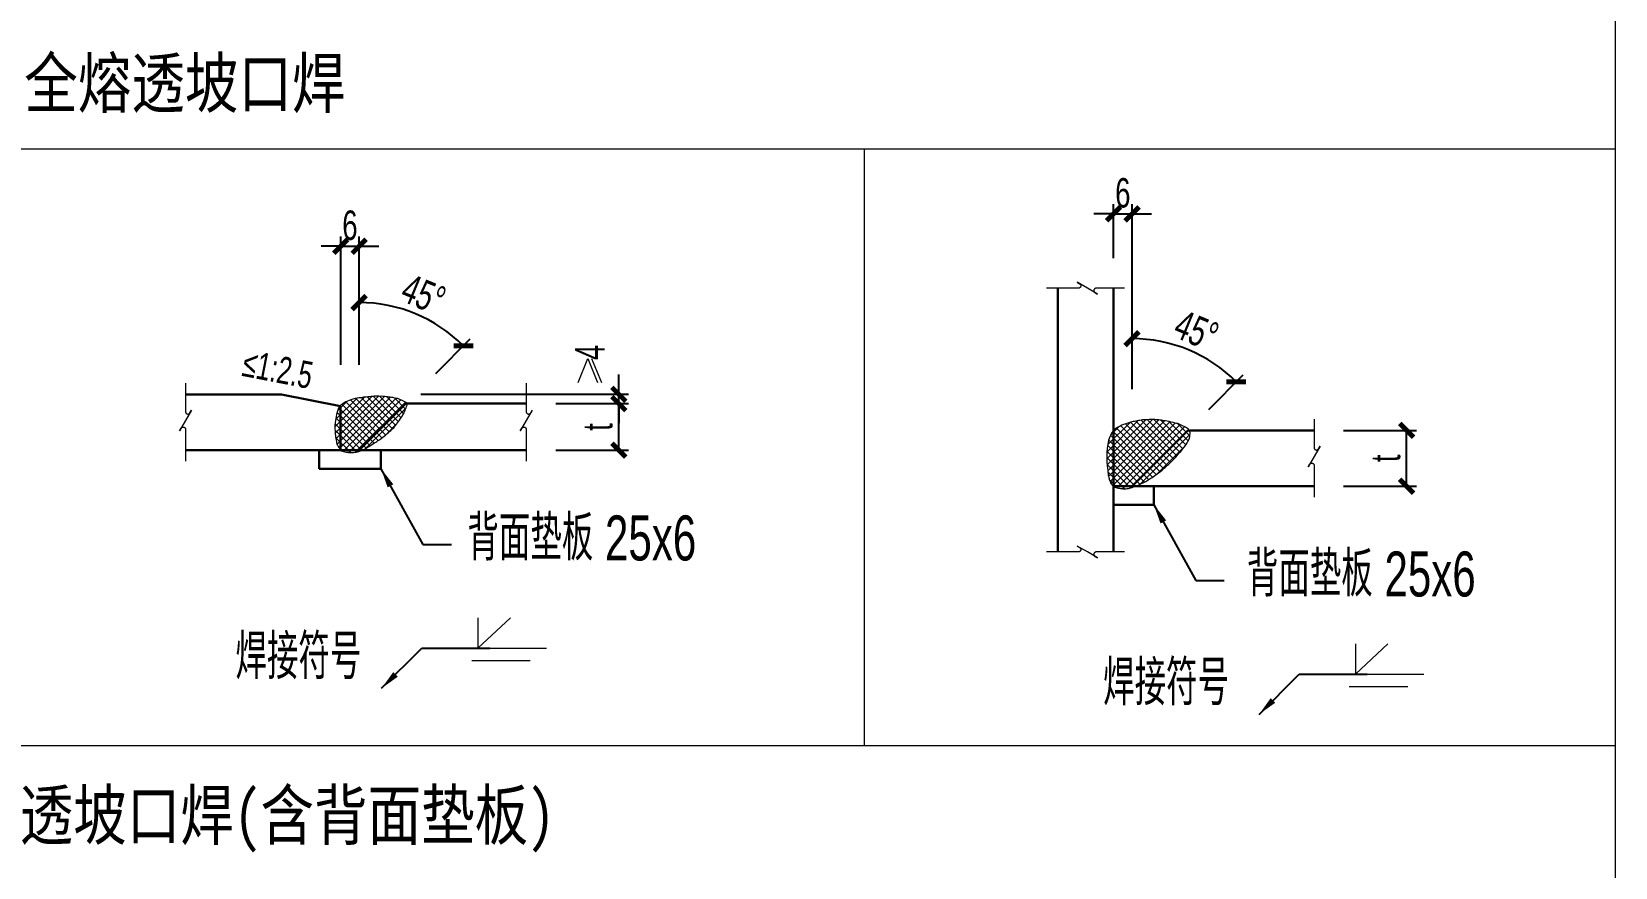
# Model space of a CAD drawing. Header units: millimetres. Extents: x -5285 to 713586, y 0 to 59400.
# Drawn here: x 211534 to 227672, y 29312 to 37822 of the extents above; entities that cross this region are included whole.
import ezdxf

# ---------------------------------------------------------------- set-up
doc = ezdxf.new("R2010")
doc.units = ezdxf.units.MM
doc.header["$LTSCALE"] = 1000
doc.header["$PDSIZE"] = 300
doc.layers.get('0').update_dxf_attribs({"lineweight": 15})
doc.layers.get('DEFPOINTS').update_dxf_attribs({"color": 252, "lineweight": 15})
for name, color, linetype, lineweight in [('Dim', 7, 'Continuous', 15), ('hatch', 5, 'Continuous', 13), ('Index', 1, 'Continuous', 15), ('MENBER', 2, 'Continuous', 30), ('TEXT', 2, 'Continuous', 15)]:
    doc.layers.add(name, color=color, linetype=linetype, lineweight=lineweight)
doc.styles.add('T&D', font='haiwenrs.shx', dxfattribs={"width": 0.7, "bigfont": 'hztxt.shx'})
doc.styles.add('TITLE', font='simhei.ttf', dxfattribs={"width": 0.8})
doc.dimstyles.new('T&D100', dxfattribs={"dimscale": 100, "dimtxt": 3, "dimasz": 2, "dimexe": 1, "dimexo": 3, "dimtad": 1, "dimdec": 0, "dimzin": 0, "dimdsep": 46, "dimtxsty": 'T&D', "dimblk": 'ARCHTICK', "dimcen": 0.09, "dimclrt": 2, "dimadec": 0, "dimazin": 0, "dimtfac": 1, "dimtdec": 0, "dimtix": 1, "dimtmove": 2, "dimatfit": 0, "dimfxl": 1, "dimtolj": 1, "dimtzin": 0, "dimarcsym": 0})

# ---------------------------------------------------------------- blocks, each defined once
blk = doc.blocks.new('_ArchTick')
at = {"color": 0, "linetype": 'ByBlock', "const_width": 0.25}
blk.add_lwpolyline([(-0.354, -0.354), (0.354, 0.354)], dxfattribs=at)
blk = doc.blocks.new('*D82')
at = {"layer": 'DEFPOINTS', "color": 0, "transparency": 16777216}
for p in [(215201, 34129), (217517, 34129), (216574, 34034)]:
    blk.add_point(p, dxfattribs=at)
at = {"layer": 'Dim', "color": 0, "lineweight": -2, "transparency": 16777216}
for p, q in [((217517, 34129), (217517, 34329)), ((215501, 34129), (217617, 34129)), ((217517, 34034), (217517, 34129)), ((216874, 34034), (217617, 34034)), ((217517, 34034), (217517, 33834))]:
    blk.add_line(p, q, dxfattribs=at)
at = {"layer": 'Dim', "color": 0, "lineweight": -2, "transparency": 16777216, "xscale": 200, "yscale": 200, "zscale": 200}
for p, rotation in [((217517, 34129), 270), ((217517, 34034), 90)]:
    blk.add_blockref('_ArchTick', p, dxfattribs=dict(at, rotation=rotation))
at = {"layer": 'Dim', "color": 2, "transparency": 16777216, "insert": (217222, 34517), "char_height": 300, "attachment_point": 5, "rotation": 90, "style": 'T&D'}
blk.add_mtext('\\A1; 4', dxfattribs=at)
blk = doc.blocks.new('*D83')
at = {"layer": 'DEFPOINTS', "color": 0, "transparency": 16777216}
for p in [(216574, 34034), (217517, 34034), (216574, 33560)]:
    blk.add_point(p, dxfattribs=at)
at = {"layer": 'Dim', "color": 0, "lineweight": -2, "transparency": 16777216}
for p, q in [((216874, 34034), (217617, 34034)), ((217517, 33560), (217517, 34034)), ((216874, 33560), (217617, 33560))]:
    blk.add_line(p, q, dxfattribs=at)
at = {"layer": 'Dim', "color": 0, "lineweight": -2, "transparency": 16777216, "xscale": 200, "yscale": 200, "zscale": 200}
for p, rotation in [((217517, 34034), 90), ((217517, 33560), 270)]:
    blk.add_blockref('_ArchTick', p, dxfattribs=dict(at, rotation=rotation))
at = {"layer": 'Dim', "color": 2, "transparency": 16777216, "insert": (217304, 33797), "char_height": 300, "attachment_point": 5, "rotation": 90, "style": 'T&D'}
blk.add_mtext('\\A1;t', dxfattribs=at)
blk = doc.blocks.new('*D84')
at = {"layer": 'DEFPOINTS', "color": 0, "transparency": 16777216}
for p in [(215622, 34861), (214871, 34246), (215440, 34129), (214871, 33560), (214871, 33292)]:
    blk.add_point(p, dxfattribs=at)
at = {"layer": 'Dim', "color": 0, "lineweight": -2, "transparency": 16777216}
for p, q in [((214871, 34546), (214871, 35163)), ((215652, 34341), (216004, 34693))]:
    blk.add_line(p, q, dxfattribs=at)
blk.add_arc((214871, 33560), 1503, 45, 90, dxfattribs=at)
at = {"layer": 'Dim', "color": 0, "lineweight": -2, "transparency": 16777216, "xscale": 200, "yscale": 200, "zscale": 200}
for p, rotation in [((214871, 35063), 179.9999999999996), ((215934, 34623), 315.0000000000021)]:
    blk.add_blockref('_ArchTick', p, dxfattribs=dict(at, rotation=rotation))
at = {"layer": 'Dim', "color": 2, "transparency": 16777216, "insert": (215527, 35145), "char_height": 300, "attachment_point": 5, "rotation": 337.5, "style": 'T&D'}
blk.add_mtext('\\A1;45°', dxfattribs=at)
blk = doc.blocks.new('*D85')
at = {"layer": 'DEFPOINTS', "color": 0, "transparency": 16777216}
for p in [(214871, 35636), (214683, 34129), (214871, 34129)]:
    blk.add_point(p, dxfattribs=at)
at = {"layer": 'Dim', "color": 0, "lineweight": -2, "transparency": 16777216}
for p, q in [((214683, 34429), (214683, 35736)), ((214871, 34429), (214871, 35736)), ((214683, 35636), (214483, 35636)), ((214683, 35636), (214871, 35636)), ((214871, 35636), (215071, 35636))]:
    blk.add_line(p, q, dxfattribs=at)
at = {"layer": 'Dim', "color": 0, "lineweight": -2, "transparency": 16777216, "xscale": 200, "yscale": 200, "zscale": 200}
blk.add_blockref('_ArchTick', (214683, 35636), dxfattribs=at)
at = {"layer": 'Dim', "color": 0, "lineweight": -2, "transparency": 16777216, "xscale": 200, "yscale": 200, "zscale": 200, "rotation": 180}
blk.add_blockref('_ArchTick', (214871, 35636), dxfattribs=at)
at = {"layer": 'Dim', "color": 2, "transparency": 16777216, "insert": (214777, 35849), "char_height": 300, "attachment_point": 5, "style": 'T&D'}
blk.add_mtext('\\A1;6', dxfattribs=at)
blk = doc.blocks.new('*D48')
at = {"layer": 'DEFPOINTS', "color": 0, "transparency": 16777216}
for p in [(224602, 33762), (225545, 33762), (224602, 33193)]:
    blk.add_point(p, dxfattribs=at)
at = {"layer": 'Dim', "color": 0, "lineweight": -2, "transparency": 16777216}
for p, q in [((224902, 33762), (225645, 33762)), ((225545, 33193), (225545, 33762)), ((224902, 33193), (225645, 33193))]:
    blk.add_line(p, q, dxfattribs=at)
at = {"layer": 'Dim', "color": 0, "lineweight": -2, "transparency": 16777216, "xscale": 200, "yscale": 200, "zscale": 200}
for p, rotation in [((225545, 33762), 90), ((225545, 33193), 270)]:
    blk.add_blockref('_ArchTick', p, dxfattribs=dict(at, rotation=rotation))
at = {"layer": 'Dim', "color": 2, "transparency": 16777216, "insert": (225332, 33478), "char_height": 300, "attachment_point": 5, "rotation": 90, "style": 'T&D'}
blk.add_mtext('\\A1;t', dxfattribs=at)
blk = doc.blocks.new('*D49')
at = {"layer": 'DEFPOINTS', "color": 0, "transparency": 16777216}
for p in [(223498, 34495), (222747, 33880), (223315, 33762), (222747, 33193), (222747, 32926)]:
    blk.add_point(p, dxfattribs=at)
at = {"layer": 'Dim', "color": 0, "lineweight": -2, "transparency": 16777216}
for p, q in [((222747, 34180), (222747, 34796)), ((223528, 33974), (223880, 34327))]:
    blk.add_line(p, q, dxfattribs=at)
blk.add_arc((222747, 33193), 1503, 45, 90, dxfattribs=at)
at = {"layer": 'Dim', "color": 0, "lineweight": -2, "transparency": 16777216, "xscale": 200, "yscale": 200, "zscale": 200}
for p, rotation in [((222747, 34696), 179.9999999999662), ((223809, 34256), 315.0000000000016)]:
    blk.add_blockref('_ArchTick', p, dxfattribs=dict(at, rotation=rotation))
at = {"layer": 'Dim', "color": 2, "transparency": 16777216, "insert": (223403, 34778), "char_height": 300, "attachment_point": 5, "rotation": 337.5, "style": 'T&D'}
blk.add_mtext('\\A1;45°', dxfattribs=at)
blk = doc.blocks.new('*D50')
at = {"layer": 'DEFPOINTS', "color": 0, "transparency": 16777216}
for p in [(222747, 35966), (222558, 35214), (222747, 33884)]:
    blk.add_point(p, dxfattribs=at)
at = {"layer": 'Dim', "color": 0, "lineweight": -2, "transparency": 16777216}
for p, q in [((222558, 35514), (222558, 36066)), ((222747, 34184), (222747, 36066)), ((222558, 35966), (222358, 35966)), ((222558, 35966), (222747, 35966)), ((222747, 35966), (222947, 35966))]:
    blk.add_line(p, q, dxfattribs=at)
at = {"layer": 'Dim', "color": 0, "lineweight": -2, "transparency": 16777216, "xscale": 200, "yscale": 200, "zscale": 200}
blk.add_blockref('_ArchTick', (222558, 35966), dxfattribs=at)
at = {"layer": 'Dim', "color": 0, "lineweight": -2, "transparency": 16777216, "xscale": 200, "yscale": 200, "zscale": 200, "rotation": 180}
blk.add_blockref('_ArchTick', (222747, 35966), dxfattribs=at)
at = {"layer": 'Dim', "color": 2, "transparency": 16777216, "insert": (222653, 36179), "char_height": 300, "attachment_point": 5, "style": 'T&D'}
blk.add_mtext('\\A1;6', dxfattribs=at)

msp = doc.modelspace()

# ---------------------------------------------------------------- hatches: boundary and pattern name
at = {"layer": 'hatch'}
h = msp.add_hatch(dxfattribs=at)
h.set_pattern_fill('ANSI37', color=256, scale=377.004647, style=0)
h.set_pattern_definition([(45, (187515.546, 10422.487), (-33.32282, 33.32282), []), (135, (187515.546, 10422.487), (-33.32282, -33.32282), [])])
edge = h.paths.add_edge_path()
edge.add_arc((215338.6, 34028), 21, 359.8047, 411.51305)
edge.add_arc((215055.3, 33516.7), 605.3, 60.68626, 69.76677)
edge.add_arc((213439.5, 25779.6), 8503.2, 77.60592, 77.96418)
edge.add_arc((215444.1, 36177.8), 2094.8, 262.93346, 263.65525, ccw=False)
edge.add_arc((215463.9, 36771), 2686.5, 262.90536, 264.07237, ccw=False)
edge.add_arc((215072, 33692.5), 416.9, 81.71587, 84.67843)
edge.add_arc((215094.1, 33929.5), 178.9, 84.67843, 91.87628)
edge.add_arc((215091.2, 35448.6), 1340.2, 267.24416, 269.87278, ccw=False)
edge.add_arc((214842.4, 35527.1), 1429.2, 274.66891, 277.41322, ccw=False)
edge.add_arc((214974, 33763.2), 339.9, 92.58662, 98.21529)
edge.add_arc((214928.3, 33963), 136.5, 91.19847, 99.76904)
edge.add_arc((215190.4, 32247), 1872.5, 98.76235, 101.07472)
edge.add_arc((215016, 33223.5), 880.8, 102.14472, 105.23487)
edge.add_arc((215601.5, 32213.6), 2031.3, 113.7134, 115.74814)
edge.add_arc((214873.6, 33789.8), 296.8, 121.3799, 130.53888)
edge.add_arc((214680.9, 34006.2), 9.12, 91.06921, 143.9277)
edge.add_arc((214712.4, 33977.3), 51.9, 138.60281, 166.73226)
edge.add_arc((215304.6, 33746.6), 686.9, 159.31833, 166.9756)
edge.add_arc((217481.8, 33492), 2875.7, 171.81545, 173.48299)
edge.add_arc((214825.4, 33806.2), 201.1, 176.52692, 182.8352)
edge.add_arc((215553.1, 33793.3), 928.6, 179.81464, 182.74686)
edge.add_arc((215598.6, 33810.1), 975, 183.60548, 186.46709)
edge.add_arc((215167, 33783.8), 543.6, 188.8372, 191.3254)
edge.add_arc((217662.5, 34223.3), 3077.4, 190.22573, 191.27143)
edge.add_arc((214990.8, 33801.4), 390.1, 207.40274, 215.37154)
edge.add_arc((214715.2, 33591.4), 45.3, 200.46212, 223.98421)
edge.add_arc((214709.3, 33585.8), 37.2, 224.02267, 255.96689)
edge.add_arc((214779.2, 33787.7), 250.8, 251.65481, 263.79764)
edge.add_arc((214881.8, 35131.1), 1598, 265.34535, 266.66931)
edge.add_arc((214802.8, 34418.2), 882.4, 269.10055, 270.88227)
edge.add_arc((214625.1, 34517.9), 1000.6, 281.02341, 283.95457)
edge.add_arc((214833.3, 33677.4), 134.6, 284.20049, 292.19822)
edge.add_arc((214844.6, 33694.8), 147.4, 285.56813, 294.88144)
edge.add_arc((214018, 35177.5), 1844.6, 298.79992, 301.43037)
edge.add_arc((213503.8, 35979.4), 2797.1, 301.85264, 303.36017)
edge.add_arc((214942, 33823.2), 205.8, 299.02078, 304.58026)
edge.add_arc((214810.5, 34067.6), 482.7, 300.9619, 304.36673)
edge.add_arc((213218.3, 36027.9), 3006.8, 308.32875, 309.69272)
edge.add_arc((213307, 35920.9), 2867.8, 309.69272, 311.14651)
edge.add_arc((214895.5, 34103), 453.6, 311.1464, 314.80216)
edge.add_arc((215055, 33976.8), 252.9, 309.29141, 314.59243)
edge.add_arc((213456.1, 35133.9), 2223.5, 323.03117, 324.81817)
edge.add_arc((214301, 34546.1), 1194.3, 324.51456, 327.89327)
edge.add_arc((215231.1, 33961.9), 95.9, 328.19665, 340.13698)
edge.add_arc((215222.7, 34003.9), 123.6, 322.88208, 328.98732)
edge.add_arc((213427.2, 34787.2), 2081.6, 335.9892, 337.4762)
edge.add_arc((215006.7, 34110.7), 363.9, 340.60122, 345.26233)
edge.add_arc((215319.1, 34026.6), 40.5, 347.86174, 361.86774)
h = msp.add_hatch(dxfattribs=at)
h.set_pattern_fill('ANSI37', color=256, scale=377.004647, style=0)
h.set_pattern_definition([(45, (185140.406, 10053.13), (-33.32282, 33.32282), []), (135, (185140.406, 10053.13), (-33.32282, -33.32282), [])])
edge = h.paths.add_edge_path()
edge.add_arc((223284.8, 33736.9), 50.9, 29.41641, 59.22587)
edge.add_arc((223197.3, 33637.3), 182.8, 51.6314, 67.22916)
edge.add_arc((222473, 32143.7), 1842.6, 64.43471, 66.24426)
edge.add_arc((223119, 33425.6), 415.8, 76.62549, 80.43515)
edge.add_arc((222420, 31053.5), 2886.2, 74.56472, 76.2509)
edge.add_arc((223043.3, 33402.3), 459, 82.15746, 86.38657)
edge.add_arc((222722.9, 31932.9), 1958.9, 79.72677, 81.24627)
edge.add_arc((222898.5, 31537.4), 2334.8, 86.99191, 88.38374)
edge.add_arc((222995.2, 28412.3), 5459, 90.32394, 90.92975)
edge.add_arc((222906.6, 29252.8), 4617.8, 90, 90.65867)
edge.add_arc((223021.9, 33120.1), 768.8, 102.64793, 104.78592)
edge.add_arc((223295.8, 31280.3), 2625.7, 100.31483, 101.47171)
edge.add_arc((222788.2, 33646.5), 207.5, 94.03437, 102.07844)
edge.add_arc((223320.3, 32047.7), 1891.4, 107.71508, 110.37762)
edge.add_arc((222819.1, 33408.8), 440.9, 110.91017, 121.45359)
edge.add_arc((222632.1, 33695.8), 99.1, 115.83451, 138.18519)
edge.add_arc((222646.6, 33682.9), 118.4, 138.18519, 155.49644)
edge.add_arc((223039.4, 33465.1), 567.3, 151.93498, 159.82101)
edge.add_arc((224061.3, 33388.8), 1578, 170.07518, 173.00106)
edge.add_arc((222671.8, 33540.3), 181.4, 166.98786, 175.62462)
edge.add_arc((223222.9, 33498.1), 734.1, 175.62462, 180)
edge.add_arc((223215.8, 33498.1), 727, 180, 184.39671)
edge.add_arc((224775.7, 33618), 2291.5, 184.39671, 185.53521)
edge.add_arc((229320.4, 34058.5), 6857.5, 185.53521, 186.19333)
edge.add_arc((223640.8, 33541.9), 1159.6, 191.10134, 193.48007)
edge.add_arc((223035.8, 33413.4), 541.5, 195.17286, 198.654)
edge.add_arc((222570.7, 33253.7), 49.8, 195.73228, 225.30689)
edge.add_arc((222610.9, 33263.6), 87.8, 211.09209, 233.23408)
edge.add_arc((222664.3, 33377.1), 212.2, 240.04519, 250.22403)
edge.add_arc((222646.6, 33369.9), 199.9, 254.29269, 264.77589)
edge.add_arc((222688.9, 33595.7), 429.2, 261.90102, 268.97004)
edge.add_arc((222683.6, 33202.9), 36.5, 266.19116, 290.60538)
edge.add_arc((222694.7, 33283.9), 115.1, 270.84129, 284.49387)
edge.add_arc((222792.1, 33007.2), 178.9, 101.59829, 112.53309, ccw=False)
edge.add_arc((223089.5, 32483.3), 774.6, 110.77089, 115.49424, ccw=False)
edge.add_arc((222509, 33948.1), 801.2, 292.4407, 297.08555)
edge.add_arc((222508.2, 33876.4), 738.5, 299.66931, 304.14673)
edge.add_arc((222395.1, 34123.9), 1007.8, 301.57196, 305.40422)
edge.add_arc((222192.2, 34466.7), 1405.2, 304.04831, 307.876)
edge.add_arc((222758.9, 33718.4), 466.8, 309.36152, 316.00512)
edge.add_arc((219133.7, 37781.1), 5910.5, 312.07914, 312.47408)
edge.add_arc((209168.7, 47732.9), 19989.6, 314.28011, 314.49487)
edge.add_arc((215262.9, 40444.4), 10547.1, 318.63277, 319.07599)
edge.add_arc((218005.6, 37990.8), 6867.7, 319.55377, 320.10302)
edge.add_arc((223175.4, 33676.2), 134.2, 317.61, 326.93962)
edge.add_arc((222011.8, 34433.6), 1522.5, 326.93962, 329.7062)
edge.add_arc((223115, 33739.6), 224.1, 340.71129, 357.91112)
edge.add_arc((223288.4, 33732), 50.5, 359.40598, 396.35608)

# ---------------------------------------------------------------- linework, layer by layer
for points in [[(215359.5, 34027.9, 0.2295282), (215351.6, 34044.4, 0.039642), (215264.6, 34084.6, 0.0015632), (215212.7, 34095.8, -0.0031494), (215186.4, 34098.9, -0.0050921), (215132.1, 34105.1, 0.0129274), (215110.7, 34107.7, 0.0314169), (215088.2, 34108.3, -0.01147), (215026.8, 34109.9, -0.0119749), (214958.7, 34102.7, 0.0245647), (214925.5, 34099.5, 0.0374136), (214905.2, 34097.6, 0.01009), (214830.7, 34084.6, 0.0134841), (214784.6, 34073.3, 0.0088785), (214719.1, 34043.2, 0.0399849), (214680.7, 34015.3, 0.2348172), (214673.5, 34011.6, 0.1233579), (214661.9, 33989.2, 0.0334235), (214635.3, 33901.4, 0.0072761), (214624.6, 33818.4, 0.027532), (214624.5, 33796.3, 0.0127949), (214625.6, 33748.8, 0.0124868), (214629.8, 33700.3, 0.0108572), (214634, 33677, 0.0045628), (214644.4, 33621.8, 0.0347844), (214672.7, 33575.6, 0.1029964), (214682.5, 33559.9, 0.1402926), (214700.3, 33549.7, 0.0530327), (214752.1, 33538.4, 0.0057769), (214788.9, 33535.8, 0.0077743), (214816.4, 33535.8, 0.0127903), (214866.3, 33546.9, 0.0349108), (214884.2, 33552.8, 0.0406594), (214906.6, 33561, 0.011478), (214979.9, 33603.5, 0.0065779), (215041.9, 33643.2, 0.0242626), (215058.8, 33653.7, 0.0148575), (215083, 33669.2, 0.0059515), (215138.6, 33714.2, 0.0063434), (215194, 33761.4, 0.0159526), (215215.2, 33781.1, 0.0231342), (215232.6, 33796.8, 0.0077974), (215273.4, 33852.8, 0.0147435), (215312.6, 33911.3, 0.0521467), (215321.3, 33929.3, 0.0266454), (215328.6, 33940.2, 0.0064883), (215350, 33989.8, 0.0203408), (215358.7, 34018.1, 0.0611889)], [(223329.1, 33761.9, 0.1308068), (223310.8, 33780.6, 0.0681633), (223268.1, 33805.8, 0.0078958), (223215.2, 33830.1, 0.0166243), (223188.1, 33835.6, 0.0073575), (223105.9, 33857, 0.018455), (223072.2, 33860.4, 0.0066302), (223021, 33869, 0.0060731), (222964.3, 33871.3, 0.0026433), (222906.6, 33870.6, 0.002874), (222853.5, 33870.3, 0.009329), (222825.6, 33863.5, 0.0050479), (222773.6, 33853.5, 0.0351133), (222744.8, 33849.4, 0.011618), (222661.7, 33820.7, 0.0460368), (222589, 33785, 0.0978336), (222558.3, 33761.9, 0.0756785), (222538.8, 33732, 0.0344229), (222506.9, 33660.8, 0.0127673), (222495.1, 33581.1, 0.0377029), (222490.9, 33554.1, 0.0190935), (222488.8, 33498.1, 0.0191866), (222490.9, 33442.4, 0.0049677), (222494.9, 33397, 0.0028716), (222502.9, 33318.7, 0.0103795), (222513.2, 33271.6, 0.0151905), (222522.7, 33240.1, 0.1297647), (222535.7, 33218.2, 0.0969144), (222558.3, 33193.2, 0.0444428), (222592.5, 33177.4, 0.0457735), (222628.4, 33170.8, 0.0308542), (222681.1, 33166.5, 0.1069319), (222696.4, 33168.8, 0.0596412), (222723.5, 33172.5, -0.0477483), (222756.1, 33182.5, -0.0206124), (222814.8, 33207.5, 0.0202698), (222873.8, 33234.7, 0.0195389), (222922.7, 33265.2, 0.016723), (222979, 33302.4, 0.016703), (223054.9, 33357.5, 0.0289963), (223094.7, 33394.2, 0.0017233), (223124.8, 33421.6, 0.000937), (223178.4, 33474, 0.0019339), (223232.1, 33535.5, 0.0023966), (223274.5, 33585.8, 0.0407306), (223287.9, 33603, 0.0120721), (223326.5, 33665.6, 0.0751896), (223338.9, 33731.4, 0.1626368)]]:
    msp.add_lwpolyline(points, format="xyb", close=True, dxfattribs=at)
at = {"layer": 'Index'}
for p, q in [((227671.9, 36625.4), (193645, 36625.4)), ((220016.3, 36625.4), (220016.3, 30550.6)), ((227671.6, 30550.6), (193645, 30550.6))]:
    msp.add_line(p, q, dxfattribs=at)
msp.add_lwpolyline([(193645, 52249), (227671.7, 52249), (227671.7, 20450.3), (193645, 20450.3)], close=True, dxfattribs=at)
for points in [[(222671.4, 35209.9), (222382, 35209.9), (222380.2, 35209.9), (222379.2, 35209.8), (222376.7, 35209.4), (222374.7, 35208.8), (222372.4, 35207.9), (222371.1, 35207.3), (222369.6, 35206.5), (222368.3, 35205.7), (222367.1, 35204.9), (222365.9, 35203.8), (222364.5, 35202.5), (222363.3, 35201.2), (222362.4, 35200), (222361.9, 35199.2), (222360.6, 35197.2), (222360.1, 35196.2), (222359.3, 35194.5), (222359.1, 35193.6), (222358.6, 35192.1), (222358.1, 35190.4), (222357.9, 35189.2), (222357.9, 35188.1), (222357.7, 35186.2), (222357.9, 35183.2), (222358.2, 35180.6), (222358.8, 35178.5), (222359.9, 35175.8), (222361.2, 35173.2), (222362.6, 35171.1), (222364.1, 35169.2), (222365.5, 35167.8), (222367.1, 35166.5), (222369.4, 35165), (222396.4, 35149.4), (222291.5, 35209.9), (222186.5, 35270.5), (222213.1, 35255.2), (222214.9, 35254), (222216.3, 35253), (222217.9, 35251.6), (222218.9, 35250.6), (222219.9, 35249.4), (222220.7, 35248.3), (222222, 35246.4), (222222.8, 35244.8), (222223.4, 35243.5), (222223.7, 35242.6), (222224.5, 35240.3), (222224.7, 35239.2), (222225, 35237.5), (222225.2, 35236.2), (222225.2, 35235.2), (222225.2, 35232.8), (222224.9, 35229.9), (222224, 35226.5), (222223.4, 35224.9), (222222.9, 35223.8), (222222.1, 35222.3), (222221.1, 35220.6), (222219.3, 35218.3), (222218.1, 35217.1), (222217.4, 35216.3), (222216.1, 35215.2), (222214.7, 35214.1), (222213.2, 35213.2), (222211.8, 35212.5), (222210.3, 35211.8), (222208.3, 35211.1), (222206.8, 35210.6), (222206, 35210.5), (222204.2, 35210.1), (222202.6, 35209.9), (222201.1, 35209.9), (222201, 35209.9), (221876.6, 35209.9)], [(213102.2, 34241.7), (213102.2, 33952.2), (213102.3, 33950.5), (213102.4, 33949.4), (213102.7, 33947), (213103.3, 33945), (213104.2, 33942.6), (213104.8, 33941.3), (213105.6, 33939.9), (213106.5, 33938.6), (213107.3, 33937.3), (213108.3, 33936.1), (213109.7, 33934.7), (213110.9, 33933.6), (213112.1, 33932.6), (213112.9, 33932.1), (213114.9, 33930.9), (213116, 33930.4), (213117.7, 33929.6), (213118.6, 33929.3), (213120.1, 33928.8), (213121.8, 33928.4), (213122.9, 33928.2), (213124.1, 33928.1), (213126, 33927.9), (213128.9, 33928.1), (213131.5, 33928.5), (213133.6, 33929.1), (213136.3, 33930.1), (213138.9, 33931.4), (213141, 33932.9), (213142.9, 33934.4), (213144.3, 33935.8), (213145.6, 33937.3), (213147.2, 33939.7), (213162.8, 33966.7), (213102.2, 33861.7), (213041.7, 33756.7), (213057, 33783.3), (213058.1, 33785.2), (213059.2, 33786.6), (213060.5, 33788.1), (213061.6, 33789.2), (213062.7, 33790.1), (213063.8, 33791), (213065.8, 33792.2), (213067.3, 33793.1), (213068.6, 33793.6), (213069.6, 33794), (213071.9, 33794.7), (213073, 33795), (213074.6, 33795.3), (213075.9, 33795.4), (213077, 33795.4), (213079.3, 33795.4), (213082.2, 33795.2), (213085.7, 33794.2), (213087.3, 33793.7), (213088.4, 33793.2), (213089.9, 33792.4), (213091.5, 33791.4), (213093.9, 33789.5), (213095.1, 33788.4), (213095.9, 33787.6), (213096.9, 33786.4), (213098, 33784.9), (213098.9, 33783.4), (213099.7, 33782), (213100.4, 33780.6), (213101.1, 33778.6), (213101.5, 33777.1), (213101.7, 33776.3), (213102, 33774.5), (213102.2, 33772.8), (213102.2, 33771.3), (213102.2, 33771.3), (213102.2, 33446.8)], [(216574.1, 34241.7), (216574.1, 33952.2), (216574.1, 33950.5), (216574.2, 33949.4), (216574.6, 33947), (216575.2, 33945), (216576.1, 33942.6), (216576.7, 33941.3), (216577.4, 33939.9), (216578.3, 33938.6), (216579.1, 33937.3), (216580.1, 33936.1), (216581.5, 33934.7), (216582.8, 33933.6), (216584, 33932.6), (216584.8, 33932.1), (216586.8, 33930.9), (216587.8, 33930.4), (216589.5, 33929.6), (216590.4, 33929.3), (216591.9, 33928.8), (216593.6, 33928.4), (216594.8, 33928.2), (216595.9, 33928.1), (216597.8, 33927.9), (216600.8, 33928.1), (216603.4, 33928.5), (216605.5, 33929.1), (216608.2, 33930.1), (216610.8, 33931.4), (216612.9, 33932.9), (216614.8, 33934.4), (216616.2, 33935.8), (216617.5, 33937.3), (216619, 33939.7), (216634.6, 33966.7), (216574.1, 33861.7), (216513.5, 33756.7), (216528.8, 33783.3), (216529.9, 33785.2), (216531, 33786.6), (216532.4, 33788.1), (216533.4, 33789.2), (216534.6, 33790.1), (216535.7, 33791), (216537.6, 33792.2), (216539.2, 33793.1), (216540.5, 33793.6), (216541.4, 33794), (216543.7, 33794.7), (216544.8, 33795), (216546.5, 33795.3), (216547.8, 33795.4), (216548.8, 33795.4), (216551.2, 33795.4), (216554, 33795.2), (216557.5, 33794.2), (216559.1, 33793.7), (216560.2, 33793.2), (216561.7, 33792.4), (216563.4, 33791.4), (216565.7, 33789.5), (216566.9, 33788.4), (216567.7, 33787.6), (216568.7, 33786.4), (216569.9, 33784.9), (216570.7, 33783.4), (216571.5, 33782), (216572.2, 33780.6), (216572.9, 33778.6), (216573.4, 33777.1), (216573.5, 33776.3), (216573.9, 33774.5), (216574.1, 33772.8), (216574.1, 33771.3), (216574.1, 33771.3), (216574.1, 33446.8)], [(224602.2, 33875), (224602.2, 33585.5), (224602.3, 33583.8), (224602.4, 33582.7), (224602.7, 33580.3), (224603.3, 33578.3), (224604.2, 33576), (224604.8, 33574.6), (224605.6, 33573.2), (224606.4, 33571.9), (224607.2, 33570.6), (224608.3, 33569.4), (224609.7, 33568), (224610.9, 33566.9), (224612.1, 33565.9), (224612.9, 33565.4), (224614.9, 33564.2), (224615.9, 33563.7), (224617.7, 33562.9), (224618.5, 33562.6), (224620, 33562.1), (224621.8, 33561.7), (224622.9, 33561.5), (224624, 33561.4), (224625.9, 33561.3), (224628.9, 33561.4), (224631.5, 33561.8), (224633.6, 33562.4), (224636.3, 33563.4), (224638.9, 33564.7), (224641, 33566.2), (224642.9, 33567.7), (224644.3, 33569.1), (224645.6, 33570.6), (224647.2, 33573), (224662.7, 33600), (224602.2, 33495), (224541.6, 33390), (224556.9, 33416.7), (224558.1, 33418.5), (224559.1, 33419.9), (224560.5, 33421.4), (224561.6, 33422.5), (224562.7, 33423.4), (224563.8, 33424.3), (224565.7, 33425.5), (224567.3, 33426.4), (224568.6, 33426.9), (224569.6, 33427.3), (224571.8, 33428.1), (224573, 33428.3), (224574.6, 33428.6), (224575.9, 33428.7), (224577, 33428.7), (224579.3, 33428.7), (224582.2, 33428.5), (224585.7, 33427.5), (224587.2, 33427), (224588.4, 33426.5), (224589.8, 33425.7), (224591.5, 33424.7), (224593.8, 33422.8), (224595.1, 33421.7), (224595.8, 33420.9), (224596.9, 33419.7), (224598, 33418.2), (224598.9, 33416.7), (224599.7, 33415.3), (224600.4, 33413.9), (224601.1, 33411.9), (224601.5, 33410.4), (224601.7, 33409.6), (224602, 33407.8), (224602.2, 33406.1), (224602.2, 33404.6), (224602.2, 33404.6), (224602.2, 33080.1)], [(222671.4, 32523.5), (222382, 32523.5), (222380.2, 32523.4), (222379.2, 32523.4), (222376.7, 32523), (222374.7, 32522.4), (222372.4, 32521.5), (222371.1, 32520.9), (222369.6, 32520.1), (222368.3, 32519.3), (222367.1, 32518.5), (222365.9, 32517.4), (222364.5, 32516), (222363.3, 32514.8), (222362.4, 32513.6), (222361.9, 32512.8), (222360.6, 32510.8), (222360.1, 32509.8), (222359.3, 32508), (222359.1, 32507.2), (222358.6, 32505.7), (222358.1, 32504), (222357.9, 32502.8), (222357.9, 32501.7), (222357.7, 32499.8), (222357.9, 32496.8), (222358.2, 32494.2), (222358.8, 32492.1), (222359.9, 32489.4), (222361.2, 32486.8), (222362.6, 32484.7), (222364.1, 32482.8), (222365.5, 32481.4), (222367.1, 32480.1), (222369.4, 32478.5), (222396.4, 32463), (222291.5, 32523.5), (222186.5, 32584.1), (222213.1, 32568.8), (222214.9, 32567.6), (222216.3, 32566.6), (222217.9, 32565.2), (222218.9, 32564.2), (222219.9, 32563), (222220.7, 32561.9), (222222, 32560), (222222.8, 32558.4), (222223.4, 32557.1), (222223.7, 32556.2), (222224.5, 32553.9), (222224.7, 32552.8), (222225, 32551.1), (222225.2, 32549.8), (222225.2, 32548.8), (222225.2, 32546.4), (222224.9, 32543.5), (222224, 32540.1), (222223.4, 32538.5), (222222.9, 32537.4), (222222.1, 32535.9), (222221.1, 32534.2), (222219.3, 32531.9), (222218.1, 32530.7), (222217.4, 32529.9), (222216.1, 32528.8), (222214.7, 32527.7), (222213.2, 32526.8), (222211.8, 32526), (222210.3, 32525.4), (222208.3, 32524.7), (222206.8, 32524.2), (222206, 32524), (222204.2, 32523.7), (222202.6, 32523.5), (222201.1, 32523.5), (222201, 32523.5), (221876.6, 32523.5)]]:
    msp.add_lwpolyline(points, dxfattribs=at)
at = {"layer": 'MENBER'}
for p, q in [((221989.7, 35209.9), (221989.7, 32523.5)), ((222558.3, 33761.9), (222558.3, 35209.9)), ((214079, 34128.6), (213102.2, 34128.6)), ((214682.5, 34007.9), (214079, 34128.6)), ((214682.5, 33559.9), (214682.5, 34007.9)), ((214871, 33559.9), (215345.4, 34034.3)), ((215345.4, 34034.3), (216574.1, 34034.3)), ((222558.3, 33193.2), (222558.3, 33761.9)), ((222746.8, 33193.2), (223315.5, 33761.9)), ((223315.5, 33761.9), (224602.2, 33761.9)), ((213102.2, 33559.9), (214682.5, 33559.9)), ((214465.1, 33371.4), (214465.1, 33559.9)), ((214682.5, 33559.9), (214904.2, 33559.9)), ((214904.2, 33559.9), (216574.1, 33559.9)), ((215093.5, 33371.4), (215093.5, 33559.9)), ((214465.1, 33371.4), (215093.5, 33371.4)), ((222558.3, 33193.2), (222779.7, 33193.2)), ((222558.3, 33193.2), (222558.3, 32523.5)), ((222779.7, 33193.2), (224602.2, 33193.2)), ((222969.2, 33004.7), (222969.2, 33193.2)), ((222558.3, 33004.7), (222969.2, 33004.7))]:
    msp.add_line(p, q, dxfattribs=at)
at = {"layer": 'TEXT'}
for p, q in [((217239.7, 34494.5), (217339.6, 34248.5)), ((216202.3, 31543.3), (216778.6, 31543.3)), ((216018.1, 31419.4), (216615.4, 31419.4)), ((224959.8, 31154.3), (225557.1, 31154.3)), ((225144, 31278.2), (225720.4, 31278.2))]:
    msp.add_line(p, q, dxfattribs=at)
for points in [[(217103.2, 34248.5), (217202.2, 34494.3), (217301.1, 34248.5)], [(216082.1, 31854.3), (216082.1, 31543.3), (216413, 31854.3)], [(225023.8, 31589.2), (225023.8, 31278.2), (225354.7, 31589.2)]]:
    msp.add_lwpolyline(points, dxfattribs=at)

# ---------------------------------------------------------------- texts
for s, height, style, width, p in [('单边斜角全熔透坡口焊', 500, 'TITLE', 0.8, (209275.6, 37049.3)), ('背面垫板 25x6', 458.17, 'T&D', 0.7, (215974.1, 32436.9)), ('背面垫板 25x6', 458.17, 'T&D', 0.7, (223917.2, 32070.2)), ('焊接符号', 458.17, 'T&D', 0.7, (213610.6, 31228.2)), ('焊接符号', 458.17, 'T&D', 0.7, (222452.6, 30963.1)), ('单边斜角全熔透坡口焊(含背面垫板)', 500, 'TITLE', 0.8, (208137.6, 29595.2))]:
    msp.add_text(s, height=height, dxfattribs=dict(at, style=style, width=width)).set_placement(p)
at = {"layer": 'TEXT', "style": 'T&D', "width": 0.7}
msp.add_text('≤1:2.5', height=274.9, rotation=349.01779, dxfattribs=at).set_placement((213665.9, 34318.7))

# ---------------------------------------------------------------- dimensions: what is measured, and where the dimension line sits
at = {"layer": 'Dim'}
for base, p1, p2, picture, middle in [((222746.8, 35966.5), (222558.3, 35213.6), (222746.8, 33884), '*D50', (222652.6, 36179)), ((214871, 35636.3), (214682.5, 34128.6), (214871, 34128.6), '*D85', (214776.8, 35848.8))]:
    dim = msp.add_linear_dim(base=base, p1=p1, p2=p2, text='6', dimstyle='T&D100', dxfattribs=at)
    dim.commit()
    dim.dimension.update_dxf_attribs({"geometry": picture, "text_midpoint": middle})
for base, line1, line2, picture, middle in [((215622.4, 34861.3), ((214871, 33559.9), (215439.7, 34128.6)), ((214871, 34246.4), (214871, 33292.5)), '*D84', (215527.4, 35144.6)), ((223498.2, 34494.7), ((222746.8, 33193.2), (223315.5, 33761.9)), ((222746.8, 33879.7), (222746.8, 32925.8)), '*D49', (223403.2, 34777.9))]:
    dim = msp.add_angular_dim_2l(base=base, line1=line1, line2=line2, dimstyle='T&D100', dxfattribs=at)
    dim.commit()
    dim.dimension.update_dxf_attribs({"geometry": picture, "text_midpoint": middle})
dim = msp.add_linear_dim(base=(217516.6, 34128.6), p1=(216574.1, 34034.3), p2=(215200.9, 34128.6), angle=90, text=' 4', dimstyle='T&D100', dxfattribs=at)
dim.commit()
dim.dimension.update_dxf_attribs({"geometry": '*D82', "text_midpoint": (217222, 34517.2), "dimtype": 160})
for base, p1, p2, picture, middle in [((217516.6, 34034.3), (216574.1, 33559.9), (216574.1, 34034.3), '*D83', (217304.1, 33797.1)), ((225544.7, 33761.9), (224602.2, 33193.2), (224602.2, 33761.9), '*D48', (225332.2, 33477.5))]:
    dim = msp.add_linear_dim(base=base, p1=p1, p2=p2, angle=90, text='t', dimstyle='T&D100', dxfattribs=at)
    dim.commit()
    dim.dimension.update_dxf_attribs({"geometry": picture, "text_midpoint": middle})

# ---------------------------------------------------------------- leaders
for points in [[(215093.5, 33371.4), (215519.9, 32599.3), (215810.5, 32599.3)], [(222969.2, 33004.7), (223395.7, 32232.6), (223686.3, 32232.6)], [(215099.9, 31134.9), (215508.3, 31543.3), (216202.3, 31543.3)], [(224041.7, 30869.8), (224450, 31278.2), (225144, 31278.2)]]:
    msp.add_leader(points, dimstyle='T&D100', dxfattribs=at)

doc.saveas('drawing.dxf')
